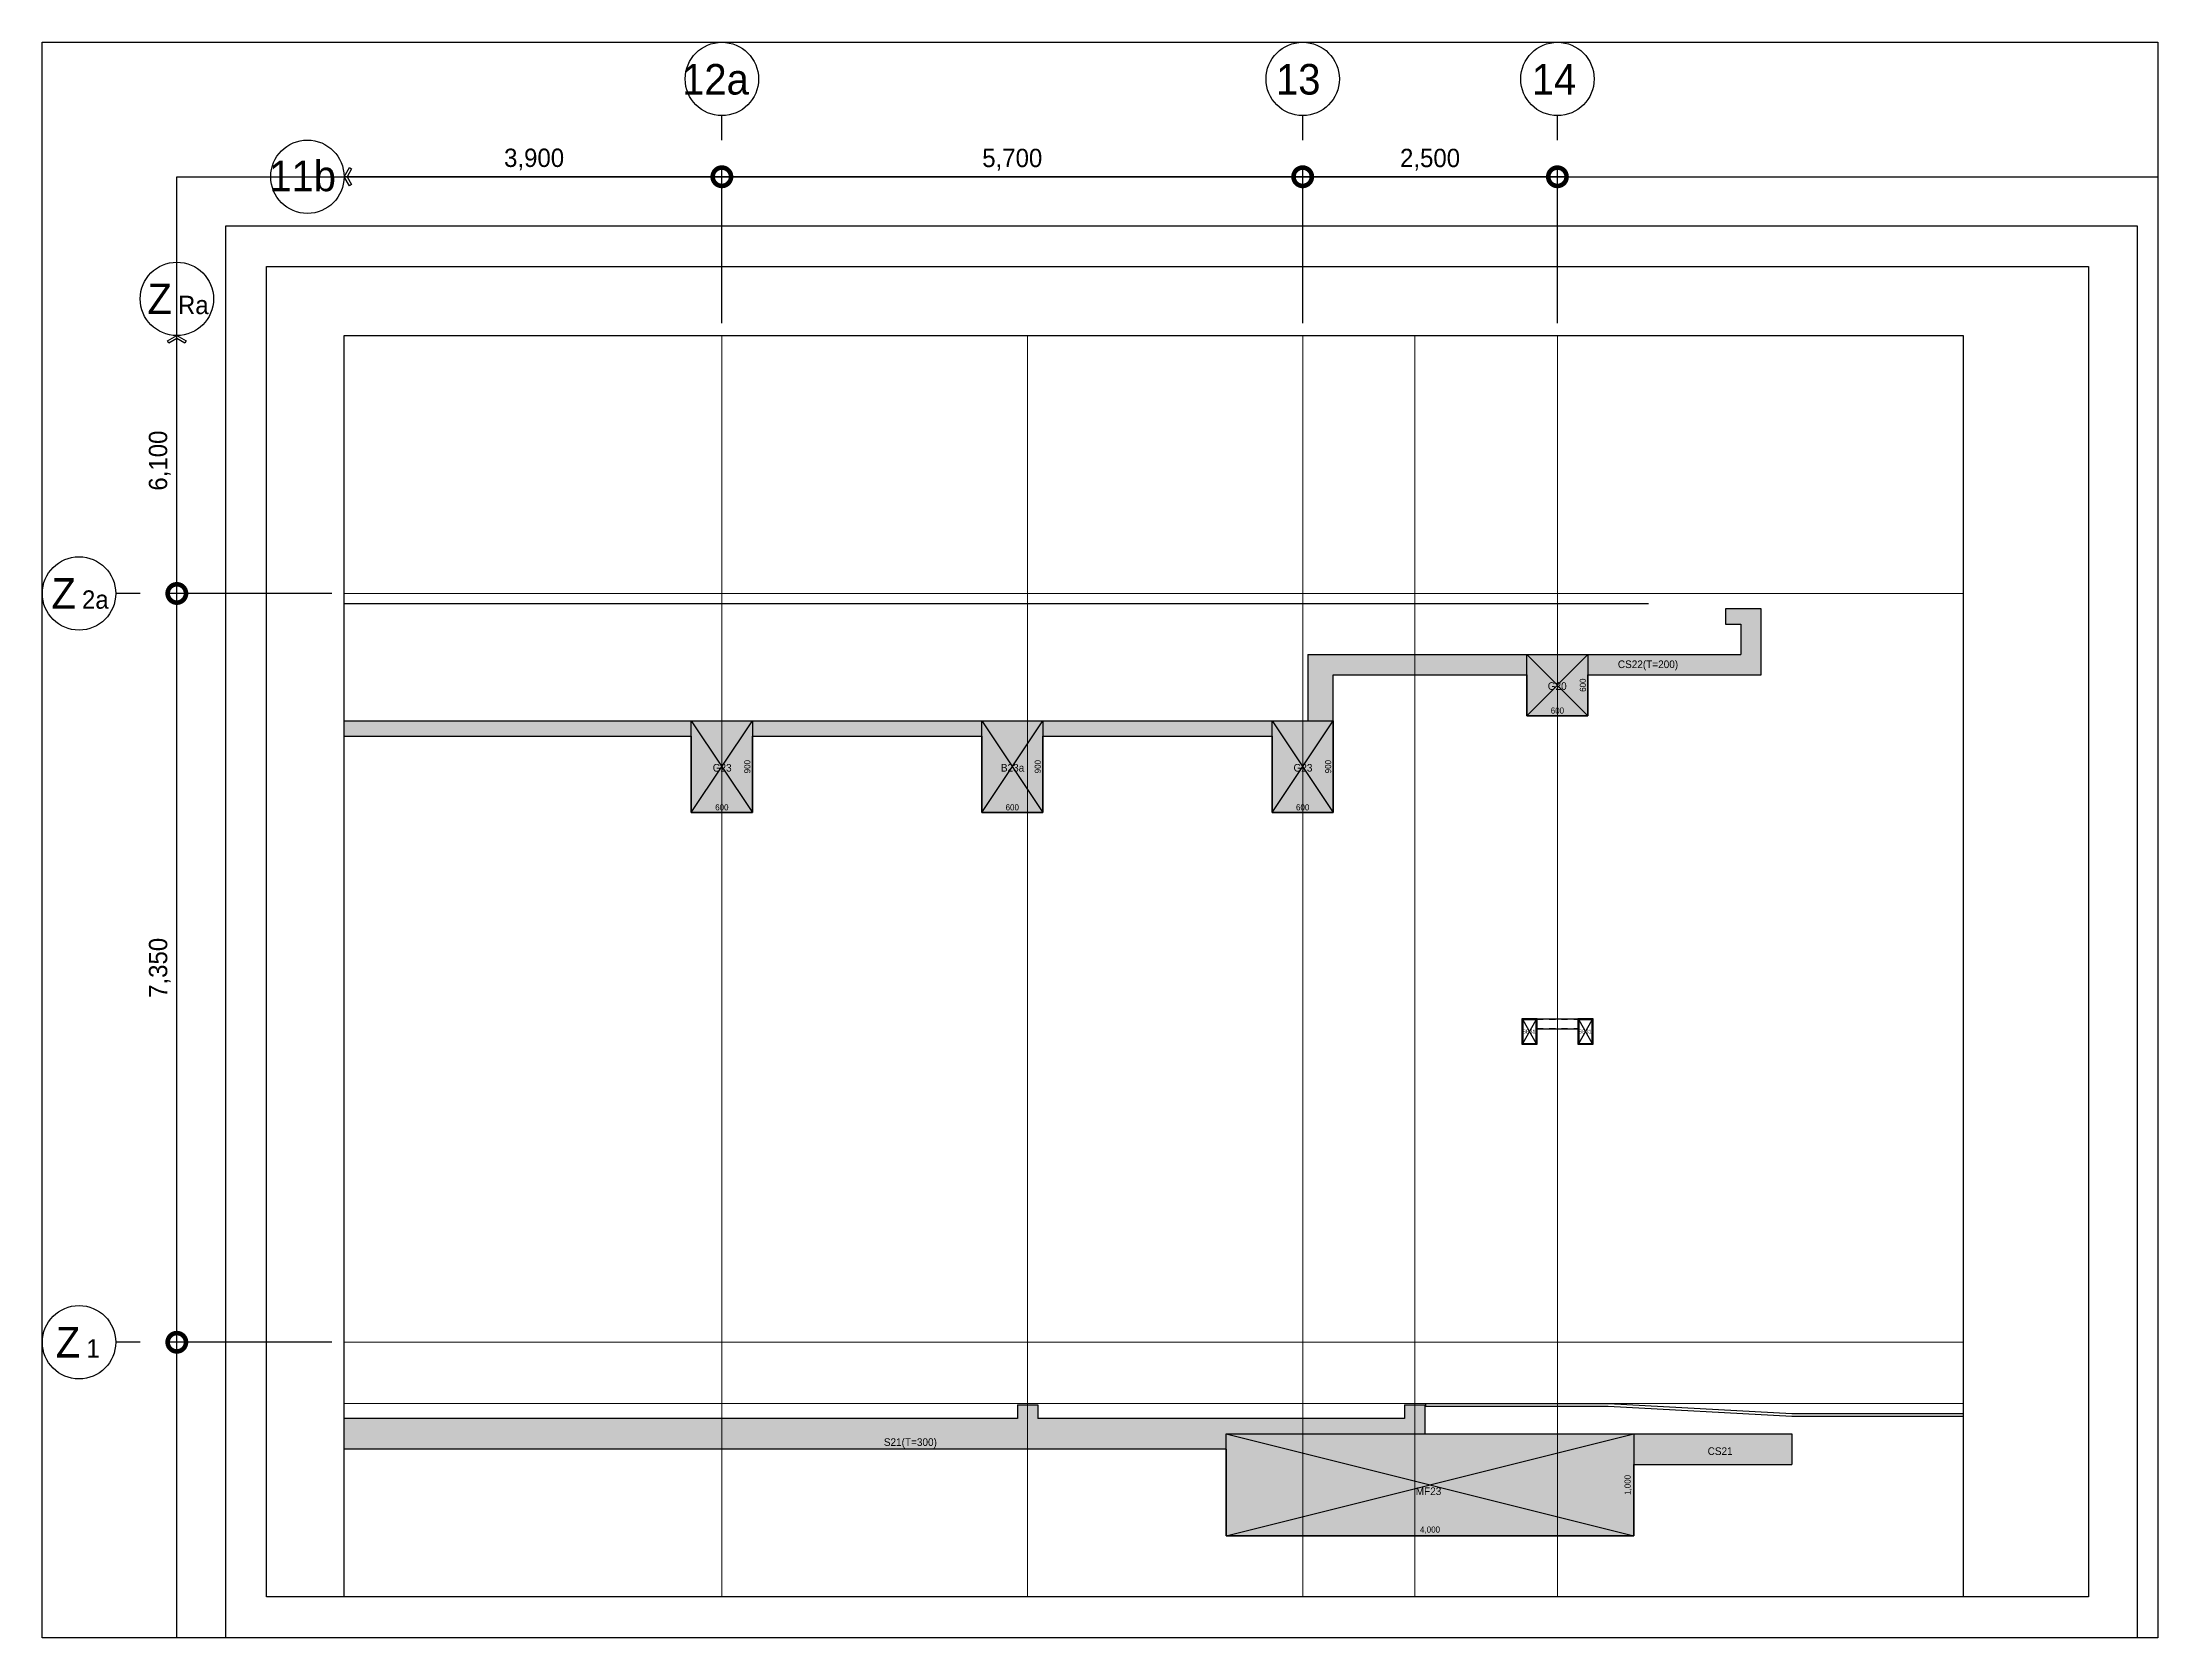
# Model space of a CAD drawing. Header units: millimetres. Extents: x 0 to 20760, y 0 to 15660.
import ezdxf
from ezdxf.enums import TextEntityAlignment as Align

# ---------------------------------------------------------------- set-up
doc = ezdxf.new("R2010")
doc.units = ezdxf.units.MM
doc.header["$LTSCALE"] = 60
doc.linetypes.add('HIDDEN', pattern=[2, 1, -1])
doc.linetypes.add('PHANTOM2', pattern=[31.75, 15.875, -3.175, 3.175, -3.175, 3.175, -3.175])
doc.layers.get('Defpoints').update_dxf_attribs({"color": 161})
for name, color, linetype in [('6FIN', 6, 'Continuous'), ('A-CON', 2, 'Continuous'), ('A-DIM', 7, 'Continuous'), ('A-SITE', 3, 'PHANTOM2'), ('A-SYM-BUB', 3, 'Continuous'), ('A-잡철', 9, 'Continuous'), ('SHEET', 6, 'Continuous'), ('구조SOLID', 253, 'Continuous')]:
    doc.layers.add(name, color=color, linetype=linetype)
doc.layers.add('AS-HIDLINE', color=205, linetype='Continuous', plot=False)
doc.layers.add('NOPLOT', color=191, linetype='Continuous', plot=False)
doc.layers.add('CEN', color=1, linetype='Continuous', lineweight=9)
doc.styles.add('Gdim', font='Dotum.ttf')
doc.styles.add('Gtx', font='Dotum.ttf')
doc.dimstyles.new('G-Xdim', dxfattribs={"dimscale": 30, "dimtxt": 2, "dimasz": 1, "dimexe": 1.2, "dimexo": 1.2, "dimgap": 0, "dimtad": 1, "dimdec": 1, "dimdsep": 46, "dimlunit": 6, "dimtxsty": 'Gdim', "dimcen": 1, "dimse1": 1, "dimse2": 1, "dimsd1": 1, "dimsd2": 1, "dimclrd": 1, "dimclre": 1, "dimclrt": 256, "dimadec": 0, "dimazin": 0, "dimtfac": 1, "dimtdec": 1, "dimtix": 1, "dimtmove": 2, "dimatfit": 1, "dimfxl": 0, "dimtolj": 1, "dimlwd": -1, "dimlwe": -1, "dimarcsym": 0})
doc.dimstyles.new('Gdim60', dxfattribs={"dimscale": 60, "dimtxt": 3, "dimasz": 6, "dimexe": 1.5, "dimexo": 2, "dimgap": 1, "dimtad": 1, "dimdec": 0, "dimzin": 0, "dimdsep": 46, "dimlunit": 6, "dimtxsty": 'Gtx', "dimblk": 'DOTSMALL', "dimcen": 1.5, "dimdle": 1.5, "dimclrd": 1, "dimclre": 1, "dimclrt": 3, "dimazin": 0, "dimtfac": 1, "dimtdec": 0, "dimtix": 1, "dimtmove": 2, "dimatfit": 3, "dimldrblk": 'DOTSMALL', "dimfxl": 0, "dimtolj": 1, "dimtzin": 0, "dimlwd": -1, "dimlwe": -1, "dimarcsym": 0})

# ---------------------------------------------------------------- blocks, each defined once
blk = doc.blocks.new('*D32')
at = {"layer": 'Defpoints', "color": 0, "linetype": 'Continuous', "transparency": 16777216}
for p in [(-700, -1000), (3300, -980), (3300, -1000)]:
    blk.add_point(p, dxfattribs=at)
at = {"layer": 'AS-HIDLINE', "linetype": 'Continuous', "transparency": 16777216, "insert": (1300, -944), "char_height": 60, "attachment_point": 5, "style": 'Gdim'}
blk.add_mtext('\\A1;4,000', dxfattribs=at)
blk = doc.blocks.new('*D33')
at = {"layer": 'Defpoints', "color": 0, "linetype": 'Continuous', "transparency": 16777216}
for p in [(3300, 0), (3280, 0), (3300, -1000)]:
    blk.add_point(p, dxfattribs=at)
at = {"layer": 'AS-HIDLINE', "linetype": 'Continuous', "transparency": 16777216, "insert": (3244, -500), "char_height": 60, "attachment_point": 5, "rotation": 90, "style": 'Gdim'}
blk.add_mtext('\\A1;1,000', dxfattribs=at)
blk = doc.blocks.new('*D23')
at = {"layer": 'Defpoints', "color": 0, "linetype": 'Continuous', "transparency": 16777216}
for p in [(-300, -900), (300, -880), (300, -900)]:
    blk.add_point(p, dxfattribs=at)
at = {"layer": 'AS-HIDLINE', "linetype": 'Continuous', "transparency": 16777216, "insert": (0, -850), "char_height": 60, "attachment_point": 5, "style": 'Gdim'}
blk.add_mtext('\\A1;600', dxfattribs=at)
blk = doc.blocks.new('*D24')
at = {"layer": 'Defpoints', "color": 0, "linetype": 'Continuous', "transparency": 16777216}
for p in [(300, 0), (280, 0), (300, -900)]:
    blk.add_point(p, dxfattribs=at)
at = {"layer": 'AS-HIDLINE', "linetype": 'Continuous', "transparency": 16777216, "insert": (250, -450), "char_height": 60, "attachment_point": 5, "rotation": 90, "style": 'Gdim'}
blk.add_mtext('\\A1;900', dxfattribs=at)
blk = doc.blocks.new('*D26')
at = {"layer": 'Defpoints', "color": 0, "linetype": 'Continuous', "transparency": 16777216}
for p in [(-300, -600), (300, -580), (300, -600)]:
    blk.add_point(p, dxfattribs=at)
at = {"layer": 'AS-HIDLINE', "linetype": 'Continuous', "transparency": 16777216, "insert": (0, -550), "char_height": 60, "attachment_point": 5, "style": 'Gdim'}
blk.add_mtext('\\A1;600', dxfattribs=at)
blk = doc.blocks.new('*D27')
at = {"layer": 'Defpoints', "color": 0, "linetype": 'Continuous', "transparency": 16777216}
for p in [(300, 0), (280, 0), (300, -600)]:
    blk.add_point(p, dxfattribs=at)
at = {"layer": 'AS-HIDLINE', "linetype": 'Continuous', "transparency": 16777216, "insert": (250, -300), "char_height": 60, "attachment_point": 5, "rotation": 90, "style": 'Gdim'}
blk.add_mtext('\\A1;600', dxfattribs=at)
blk = doc.blocks.new('*D29')
at = {"layer": 'Defpoints', "color": 0, "linetype": 'Continuous', "transparency": 16777216}
for p in [(-450, -900), (150, -880), (150, -900)]:
    blk.add_point(p, dxfattribs=at)
at = {"layer": 'AS-HIDLINE', "linetype": 'Continuous', "transparency": 16777216, "insert": (-150, -850), "char_height": 60, "attachment_point": 5, "style": 'Gdim'}
blk.add_mtext('\\A1;600', dxfattribs=at)
blk = doc.blocks.new('*D30')
at = {"layer": 'Defpoints', "color": 0, "linetype": 'Continuous', "transparency": 16777216}
for p in [(150, 0), (130, 0), (150, -900)]:
    blk.add_point(p, dxfattribs=at)
at = {"layer": 'AS-HIDLINE', "linetype": 'Continuous', "transparency": 16777216, "insert": (100, -450), "char_height": 60, "attachment_point": 5, "rotation": 90, "style": 'Gdim'}
blk.add_mtext('\\A1;900', dxfattribs=at)
blk = doc.blocks.new('_DotSmall')
at = {"color": 0, "linetype": 'ByBlock', "const_width": 0.5}
blk.add_lwpolyline([(-0.0625, 0, 1), (0.0625, 0, 1)], format="xyb", close=True, dxfattribs=at)
blk = doc.blocks.new('*D1433')
at = {"layer": 'A-DIM', "color": 1, "transparency": 16777216}
for p, q in [((-120, 10850), (-1732, 10850)), ((-1642, 3410), (-1642, 10940)), ((-120, 3500), (-1732, 3500))]:
    blk.add_line(p, q, dxfattribs=at)
at = {"layer": 'Defpoints', "color": 0, "transparency": 16777216}
for p in [(-1642, 10850), (0, 10850), (0, 3500)]:
    blk.add_point(p, dxfattribs=at)
at = {"layer": 'A-DIM', "color": 1, "transparency": 16777216, "xscale": 360, "yscale": 360, "zscale": 360}
for p, rotation in [((-1642, 10850), 90), ((-1642, 3500), 270)]:
    blk.add_blockref('_DotSmall', p, dxfattribs=dict(at, rotation=rotation))
at = {"layer": 'A-DIM', "color": 3, "transparency": 16777216, "insert": (-1809, 7175), "char_height": 180, "attachment_point": 5, "rotation": 90, "style": 'Gtx'}
blk.add_mtext('\\A1;7,350', dxfattribs=at)
blk = doc.blocks.new('*D1434')
at = {"layer": 'A-DIM', "color": 1, "transparency": 16777216}
for p, q in [((-3758, 1558), (-9638, 1558)), ((-9548, 120), (-9548, 1648)), ((-3848, 120), (-3848, 1648))]:
    blk.add_line(p, q, dxfattribs=at)
at = {"layer": 'Defpoints', "color": 0, "transparency": 16777216}
for p in [(-9548, 1558), (-9548, 0), (-3848, 0)]:
    blk.add_point(p, dxfattribs=at)
at = {"layer": 'A-DIM', "color": 1, "transparency": 16777216, "xscale": 360, "yscale": 360, "zscale": 360, "rotation": 180}
blk.add_blockref('_DotSmall', (-9548, 1558), dxfattribs=at)
at = {"layer": 'A-DIM', "color": 1, "transparency": 16777216, "xscale": 360, "yscale": 360, "zscale": 360}
blk.add_blockref('_DotSmall', (-3848, 1558), dxfattribs=at)
at = {"layer": 'A-DIM', "color": 3, "transparency": 16777216, "insert": (-6698, 1726), "char_height": 180, "attachment_point": 5, "style": 'Gtx'}
blk.add_mtext('\\A1;5,700', dxfattribs=at)
blk = doc.blocks.new('*D1435')
at = {"layer": 'A-DIM', "color": 1, "transparency": 16777216}
for p, q in [((-1258, 1558), (-3938, 1558)), ((-3848, 120), (-3848, 1648)), ((-1348, 120), (-1348, 1648))]:
    blk.add_line(p, q, dxfattribs=at)
at = {"layer": 'Defpoints', "color": 0, "transparency": 16777216}
for p in [(-3848, 1558), (-3848, 0), (-1348, 0)]:
    blk.add_point(p, dxfattribs=at)
at = {"layer": 'A-DIM', "color": 1, "transparency": 16777216, "xscale": 360, "yscale": 360, "zscale": 360, "rotation": 180}
blk.add_blockref('_DotSmall', (-3848, 1558), dxfattribs=at)
at = {"layer": 'A-DIM', "color": 1, "transparency": 16777216, "xscale": 360, "yscale": 360, "zscale": 360}
blk.add_blockref('_DotSmall', (-1348, 1558), dxfattribs=at)
at = {"layer": 'A-DIM', "color": 3, "transparency": 16777216, "insert": (-2598, 1726), "char_height": 180, "attachment_point": 5, "style": 'Gtx'}
blk.add_mtext('\\A1;2,500', dxfattribs=at)
blk = doc.blocks.new('A$C4ccdbfa6')
at = {"layer": '6FIN'}
for points in [[(150, 100), (0, 100), (0, -150), (150, -150)], [(141, 91), (9, 91), (9, -141), (141, -141)]]:
    blk.add_lwpolyline(points, close=True, dxfattribs=at)
at = {"layer": 'SHEET', "color": 8}
for p, q in [((9, 91), (141, -141)), ((9, -141), (141, 91))]:
    blk.add_line(p, q, dxfattribs=at)
blk = doc.blocks.new('*U34')
at = {"layer": 'AS-HIDLINE', "linetype": 'Continuous'}
for p, q in [((-700, -1000), (3300, 0)), ((-700, 0), (3300, -1000))]:
    blk.add_line(p, q, dxfattribs=at)
blk.add_lwpolyline([(-700, -1000), (-700, 0), (3300, 0), (3300, -1000)], close=True, dxfattribs=at)
dim = blk.add_linear_dim(base=(3280.13, 0), p1=(3300, -1000), p2=(3300, 0), angle=90, dimstyle='G-Xdim', override={"dimtxsty": 'Gdim'}, dxfattribs=at)
dim.commit()
dim.dimension.update_dxf_attribs({"geometry": '*D33', "text_midpoint": (3244.31, -500)})
dim = blk.add_linear_dim(base=(3300, -980.06), p1=(-700, -1000), p2=(3300, -1000), dimstyle='G-Xdim', override={"dimtxsty": 'Gdim'}, dxfattribs=at)
dim.commit()
dim.dimension.update_dxf_attribs({"geometry": '*D32', "text_midpoint": (1300, -944.24)})
blk = doc.blocks.new('*U25')
at = {"layer": 'AS-HIDLINE', "linetype": 'Continuous'}
for p, q in [((-300, -900), (300, 0)), ((-300, 0), (300, -900))]:
    blk.add_line(p, q, dxfattribs=at)
blk.add_lwpolyline([(-300, -900), (-300, 0), (300, 0), (300, -900)], close=True, dxfattribs=at)
dim = blk.add_linear_dim(base=(280.13, 0), p1=(300, -900), p2=(300, 0), angle=90, dimstyle='G-Xdim', override={"dimtxsty": 'Gdim'}, dxfattribs=at)
dim.commit()
dim.dimension.update_dxf_attribs({"geometry": '*D24', "text_midpoint": (250.09, -450)})
dim = blk.add_linear_dim(base=(300, -880.06), p1=(-300, -900), p2=(300, -900), dimstyle='G-Xdim', override={"dimtxsty": 'Gdim'}, dxfattribs=at)
dim.commit()
dim.dimension.update_dxf_attribs({"geometry": '*D23', "text_midpoint": (0, -850.02)})
blk = doc.blocks.new('*U28')
at = {"layer": 'AS-HIDLINE', "linetype": 'Continuous'}
for p, q in [((-300, -600), (300, 0)), ((-300, 0), (300, -600))]:
    blk.add_line(p, q, dxfattribs=at)
blk.add_lwpolyline([(-300, -600), (-300, 0), (300, 0), (300, -600)], close=True, dxfattribs=at)
dim = blk.add_linear_dim(base=(280.13, 0), p1=(300, -600), p2=(300, 0), angle=90, dimstyle='G-Xdim', override={"dimtxsty": 'Gdim'}, dxfattribs=at)
dim.commit()
dim.dimension.update_dxf_attribs({"geometry": '*D27', "text_midpoint": (250.09, -300)})
dim = blk.add_linear_dim(base=(300, -580.06), p1=(-300, -600), p2=(300, -600), dimstyle='G-Xdim', override={"dimtxsty": 'Gdim'}, dxfattribs=at)
dim.commit()
dim.dimension.update_dxf_attribs({"geometry": '*D26', "text_midpoint": (0, -550.02)})
blk = doc.blocks.new('*U31')
at = {"layer": 'AS-HIDLINE', "linetype": 'Continuous'}
for p, q in [((-450, -900), (150, 0)), ((-450, 0), (150, -900))]:
    blk.add_line(p, q, dxfattribs=at)
blk.add_lwpolyline([(-450, -900), (-450, 0), (150, 0), (150, -900)], close=True, dxfattribs=at)
dim = blk.add_linear_dim(base=(130.13, 0), p1=(150, -900), p2=(150, 0), angle=90, dimstyle='G-Xdim', override={"dimtxsty": 'Gdim'}, dxfattribs=at)
dim.commit()
dim.dimension.update_dxf_attribs({"geometry": '*D30', "text_midpoint": (100.09, -450)})
dim = blk.add_linear_dim(base=(150, -880.06), p1=(-450, -900), p2=(150, -900), dimstyle='G-Xdim', override={"dimtxsty": 'Gdim'}, dxfattribs=at)
dim.commit()
dim.dimension.update_dxf_attribs({"geometry": '*D29', "text_midpoint": (-150, -850.02)})
blk = doc.blocks.new('A$C80c4ccc6')
at = {"layer": 'A-DIM', "color": 1}
for p, q in [((-1641.6, 10760), (-1641.6, 13381.7)), ((-120, 10850), (-1731.6, 10850))]:
    blk.add_line(p, q, dxfattribs=at)
blk.add_lwpolyline([(-1564.1, 13307.8), (-1641.6, 13352), (-1719, 13307.8), (-1731.8, 13330.1), (-1641.6, 13381.7), (-1551.4, 13330.1)], close=True, dxfattribs=at)
at = {"layer": 'A-SYM-BUB', "color": 7, "elevation": 0}
for points in [[(-2001.6, 10850), (-2241.6, 10850, -1), (-2961.6, 10850, -1), (-2241.6, 10850, 0)], [(-2001.6, 3500), (-2241.6, 3500, -1), (-2961.6, 3500, -1), (-2241.6, 3500, 0)]]:
    blk.add_lwpolyline(points, format="xyb", dxfattribs=at)
at = {"layer": 'A-SYM-BUB', "color": 7}
blk.add_circle((-1641.6, 13741.7), 360, dxfattribs=at)
at = {"layer": 'A-DIM', "color": 1, "xscale": 360, "yscale": 360, "zscale": 360, "rotation": 270}
blk.add_blockref('_DotSmall', (-1641.6, 10850), dxfattribs=at)
at = {"layer": 'A-DIM', "color": 3, "style": 'Gtx'}
blk.add_text('6,100', height=180, rotation=90, dxfattribs=at).set_placement((-1736.5, 11859.3))
at = {"layer": 'A-SYM-BUB', "style": 'Gtx'}
for s, height, p in [('Z', 300, (-1929.7, 13591.9)), ('Ra', 180, (-1630.6, 13591.9)), ('Z', 300, (-2871.7, 10700.2)), ('2a', 180, (-2572.6, 10700.2)), ('Z', 300, (-2828.7, 3350.2)), ('1', 180, (-2529.6, 3350.2))]:
    blk.add_text(s, height=height, dxfattribs=at).set_placement(p)
at = {"layer": 'A-DIM'}
dim = blk.add_linear_dim(base=(-1641.6, 10850), p1=(0, 3500), p2=(0, 10850), angle=90, dimstyle='Gdim60', dxfattribs=at)
dim.commit()
dim.dimension.update_dxf_attribs({"geometry": '*D1433', "text_midpoint": (-1809, 7175)})
blk = doc.blocks.new('A$C3d93b65e')
at = {"layer": 'A-DIM', "color": 1}
for p, q in [((-9457.9, 1558.3), (-13255.5, 1558.3)), ((-9547.9, 120), (-9547.9, 1648.3)), ((-3847.9, 120), (-3847.9, 1648.3))]:
    blk.add_line(p, q, dxfattribs=at)
blk.add_lwpolyline([(-13181.6, 1635.8), (-13225.8, 1558.3), (-13181.6, 1480.9), (-13203.9, 1468.1), (-13255.5, 1558.3), (-13203.9, 1648.5)], close=True, dxfattribs=at)
at = {"layer": 'A-SYM-BUB', "color": 7}
for points in [[(-9547.9, 1918.3), (-9547.9, 2158.3, -1), (-9547.9, 2878.3, -1), (-9547.9, 2158.3, 0)], [(-3847.9, 1918.3), (-3847.9, 2158.3, -1), (-3847.9, 2878.3, -1), (-3847.9, 2158.3, 0)], [(-1347.9, 1918.3), (-1347.9, 2158.3, -1), (-1347.9, 2878.3, -1), (-1347.9, 2158.3, 0)]]:
    blk.add_lwpolyline(points, format="xyb", dxfattribs=at)
blk.add_circle((-13615.5, 1558.3), 360, dxfattribs=at)
at = {"layer": 'A-DIM', "color": 1, "xscale": 360, "yscale": 360, "zscale": 360}
blk.add_blockref('_DotSmall', (-9547.9, 1558.3), dxfattribs=at)
at = {"layer": 'A-DIM', "color": 1, "xscale": 360, "yscale": 360, "zscale": 360, "rotation": 180}
blk.add_blockref('_DotSmall', (-3847.9, 1558.3), dxfattribs=at)
at = {"layer": 'A-DIM', "color": 3, "style": 'Gtx'}
blk.add_text('3,900', height=180, dxfattribs=at).set_placement((-11685.3, 1654.4))
at = {"layer": 'A-SYM-BUB', "style": 'Gtx'}
for s, p in [('12a', (-9937.8, 2365.1)), ('13', (-4109.8, 2365.1)), ('14', (-1599.2, 2365.1)), ('11b', (-13990, 1416.6))]:
    blk.add_text(s, height=300, dxfattribs=at).set_placement(p)
at = {"layer": 'A-DIM'}
for base, p1, p2, picture, middle in [((-9547.9, 1558.3), (-3847.9, 0), (-9547.9, 0), '*D1434', (-6697.9, 1725.8)), ((-3847.9, 1558.3), (-1347.9, 0), (-3847.9, 0), '*D1435', (-2597.9, 1725.8))]:
    dim = blk.add_linear_dim(base=base, p1=p1, p2=p2, dimstyle='Gdim60', dxfattribs=at)
    dim.commit()
    dim.dimension.update_dxf_attribs({"geometry": picture, "text_midpoint": middle})

msp = doc.modelspace()

# ---------------------------------------------------------------- hatches: boundary and pattern name
at = {"layer": '구조SOLID'}
h = msp.add_hatch(color=256, dxfattribs=at)
h.dxf.hatch_style = 1
h.paths.add_polyline_path([(6969, 8850), (9219, 8850), (9219, 8100), (9819, 8100), (9819, 8850), (12069, 8850), (12069, 8100), (12669, 8100), (12669, 9450), (14569, 9450), (14569, 9050), (15169, 9050), (15169, 9450), (16869, 9450), (16869, 10100), (16519, 10100), (16519, 9950), (16669, 9950), (16669, 9650), (12419, 9650), (12419, 9000), (2962, 9000), (2962, 8850), (6369, 8850), (6369, 8100), (6969, 8100)])
h = msp.add_hatch(color=256, dxfattribs=at)
h.dxf.hatch_style = 1
h.paths.add_polyline_path([(15619, 1700), (17169, 1700), (17169, 2000), (13569, 2000), (13569, 2285), (13369, 2285), (13369, 2150), (9769, 2150), (9769, 2285), (9569, 2285), (9569, 2150), (2962, 2150), (2962, 1850), (11619, 1850), (11619, 1000), (15619, 1000)])

# ---------------------------------------------------------------- linework, layer by layer
at = {"layer": 'A-CON'}
for p, q in [((16869, 10100), (16519, 10100)), ((16519, 10100), (16519, 9950)), ((16869, 9450), (16869, 10100)), ((16519, 9950), (16669, 9950)), ((16669, 9950), (16669, 9650)), ((12419, 9650), (16669, 9650, 0)), ((12419, 9650), (12419, 9000)), ((12669, 9450), (14569, 9450)), ((12669, 8100), (12669, 9450)), ((14569, 9450), (14569, 9050)), ((15169, 9050), (15169, 9450)), ((15169, 9450), (16869, 9450)), ((2962, 9000), (12419, 9000)), ((14569, 9050), (15169, 9050)), ((2962, 8850), (6369, 8850)), ((6369, 8850), (6369, 8100)), ((6969, 8850), (9219, 8850)), ((6969, 8100), (6969, 8850)), ((9219, 8850), (9219, 8100)), ((9819, 8850), (12069, 8850)), ((9819, 8100), (9819, 8850)), ((12069, 8850), (12069, 8100)), ((6369, 8100), (6969, 8100)), ((9219, 8100), (9819, 8100)), ((12069, 8100), (12669, 8100)), ((9569, 2285), (9569, 2150)), ((9569, 2285), (9769, 2285)), ((9769, 2285), (9769, 2150)), ((13369, 2285), (13369, 2150)), ((13369, 2285), (13569, 2285)), ((13569, 2285), (13569, 2000)), ((9569, 2150, 0), (2962, 2150)), ((13369, 2150), (9769, 2150)), ((13569, 2000), (17169, 2000)), ((17169, 2000), (17169, 1700)), ((11619, 1850), (2962, 1850)), ((11619, 1850), (11619, 1000)), ((15619, 1700), (17169, 1700)), ((15619, 1000), (15619, 1700)), ((11619, 1000), (15619, 1000))]:
    msp.add_line(p, q, dxfattribs=at)
at = {"layer": 'A-SITE', "linetype": 'Continuous'}
msp.add_line((2962, 10150, 0), (15764, 10150), dxfattribs=at)
msp.add_lwpolyline([(18850, 2170), (17168, 2170), (15368, 2270), (13577, 2270), (13577, 2300), (15369, 2300), (17169, 2200), (18850, 2200)], dxfattribs=at)
at = {"layer": 'A-잡철'}
for p, q in [((14669, 6075), (15069, 6075)), ((14669, 5975), (15069, 5975))]:
    msp.add_line(p, q, dxfattribs=at)
at = {"layer": 'A-잡철', "linetype": 'HIDDEN'}
for p, q in [((14669, 6071), (15069, 6071)), ((14669, 5980), (15069, 5980))]:
    msp.add_line(p, q, dxfattribs=at)
at = {"layer": 'CEN'}
for p, q in [((6669, 12782), (6669, 400)), ((9669, 12782, 0), (9669, 400)), ((12369, 12782), (12369, 400)), ((13469, 12782, 0), (13469, 400, 0)), ((14869, 12782), (14869, 400)), ((18850, 10250), (2962, 10250)), ((18850, 2900), (2962, 2900))]:
    msp.add_line(p, q, dxfattribs=at)
msp.add_lwpolyline([(2962, 2300), (18850, 2300)], dxfattribs=at)
at = {"layer": 'NOPLOT'}
msp.add_line((20760, 15660), (20760, 6576), dxfattribs=at)
for points in [[(20760, 14340), (20760, 0), (0, 0), (0, 15660), (20760, 15660)], [(1320, 0), (1320, 14340), (20760, 14340)], [(1800, 0), (1800, 13860), (20560, 13860), (20560, 0)], [(2962, 400), (2962, 12782), (18850, 12782), (18850, 400)]]:
    msp.add_lwpolyline(points, dxfattribs=at)
msp.add_lwpolyline([(2200, 400), (2200, 13460), (20080, 13460), (20080, 400)], close=True, dxfattribs=at)

# ---------------------------------------------------------------- block references
at = {"layer": 'A-DIM'}
for name, p in [('A$C3d93b65e', (16217, 12782)), ('A$C80c4ccc6', (2962, -600))]:
    msp.add_blockref(name, p, dxfattribs=at)
at = {"layer": 'A-잡철'}
for p in [(14519, 5975), (15069, 5975)]:
    msp.add_blockref('A$C4ccdbfa6', p, dxfattribs=at)
at = {"layer": 'AS-HIDLINE', "linetype": 'Continuous'}
for name, p in [('*U28', (14869, 9650)), ('*U31', (6819, 9000)), ('*U31', (9669, 9000)), ('*U25', (12369, 9000)), ('*U34', (12319, 2000))]:
    msp.add_blockref(name, p, dxfattribs=at)

# ---------------------------------------------------------------- texts
at = {"layer": 'AS-HIDLINE', "color": 1, "linetype": 'Continuous', "style": 'Gtx'}
msp.add_text('CS22(T=200)', height=75, dxfattribs=at).set_placement((15758, 9555), align=Align.MIDDLE_CENTER)
at = {"layer": 'AS-HIDLINE', "linetype": 'Continuous', "style": 'Gtx'}
for s, height, p in [('G20', 75, (14867, 9341)), ('G23', 75, (6672, 8539)), ('B23a', 75, (9522, 8539)), ('G23', 75, (12372, 8539)), ('SB31', 37.5, (14590, 5950)), ('SB31', 37.5, (15140, 5950)), ('S21(T=300)', 75, (8519, 1920)), ('CS21', 75, (16466, 1831)), ('MF23', 75, (13604, 1438))]:
    msp.add_text(s, height=height, dxfattribs=at).set_placement(p, align=Align.MIDDLE_CENTER)

doc.saveas('drawing.dxf')
